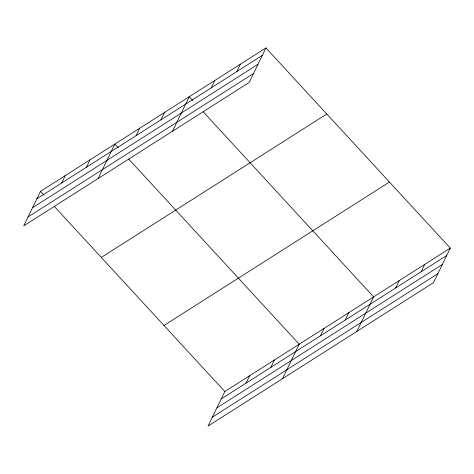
<?xml version="1.0" encoding="UTF-8"?>
<svg xmlns="http://www.w3.org/2000/svg" width="474" height="474" viewBox="0 0 474 474"><rect width="100%" height="100%" fill="white"/><g stroke="black" fill="none" stroke-linecap="round" stroke-linejoin="round"><path stroke-width="0.71" d="M265.938 47.939L40.462 191.372L23.7 225.891L249.176 82.464L265.938 47.939L450.3 248.109L433.538 282.628L208.062 426.061L224.824 391.536L450.3 248.109M61.673 182.988L65.264 175.593M86.475 167.209L90.066 159.815M98.106 178.562L114.868 144.037L118.334 147.799M136.079 135.653L139.67 128.258M160.882 119.875L164.472 112.486M172.512 131.227L189.274 96.708L192.74 100.464M211.238 87.844L214.829 80.45M236.793 71.586L240.383 64.197M246.036 383.152L249.626 375.764M270.844 367.374L274.428 359.985M282.468 378.726L299.23 344.207L128.721 159.074M320.448 335.823L324.032 328.429M345.25 320.045L348.834 312.65M356.875 331.397L373.636 296.872L203.127 111.746M395.6 288.014L399.191 280.62M421.155 271.756L424.745 264.362M36.871 198.76L262.347 55.334M32.528 207.713L257.998 64.286M28.049 216.938L253.519 73.511M101.306 257.423L326.776 113.997M163.986 325.484L389.462 182.052M221.234 398.93L446.709 255.498M216.891 407.883L442.361 264.451M212.411 417.108L437.887 273.676M40.462 191.372L43.928 195.128M54.314 206.409L224.824 391.536"/></g></svg>
